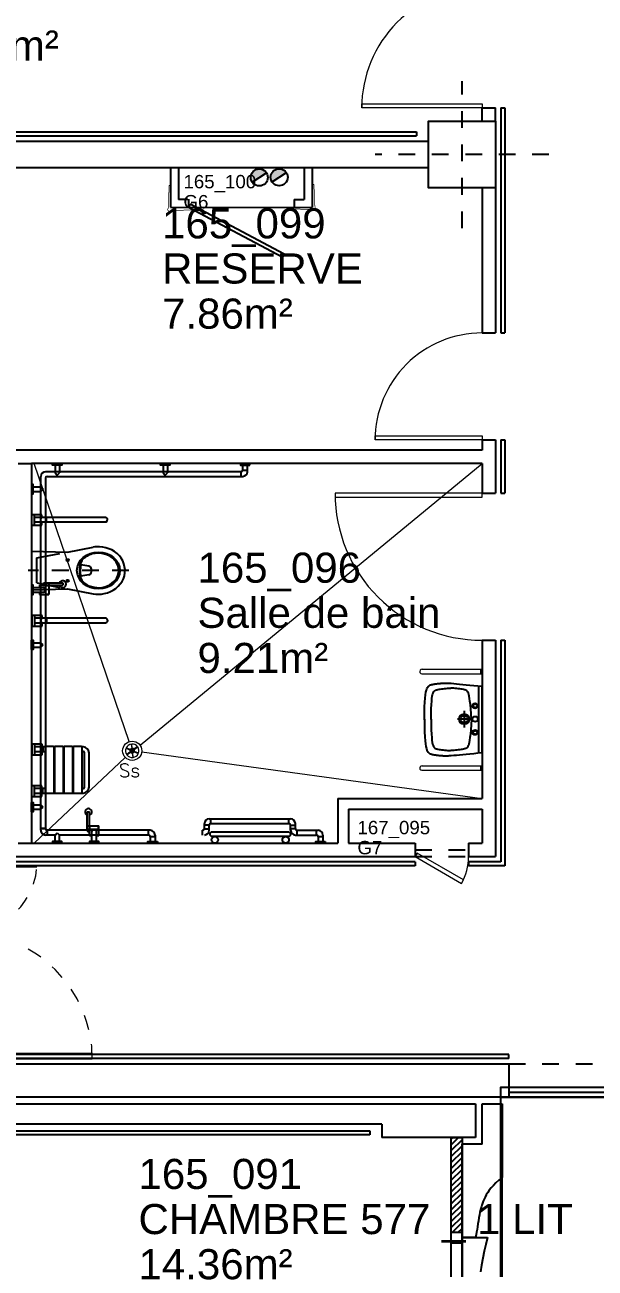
# Model space of a CAD drawing. Header units: metres. Extents: x -5 to 211, y -2 to 116.
# Drawn here: x 163.73 to 168, y 91.42 to 100.72 of the extents above; entities that cross this region are included whole.
import ezdxf
from ezdxf.enums import TextEntityAlignment as Align

# ---------------------------------------------------------------- set-up
doc = ezdxf.new("R2010")
doc.units = ezdxf.units.M
doc.header["$MEASUREMENT"] = 0
for name, pattern in [('CACHÉ', [0.25, 0.125, -0.125]), ('CONTINU', [0]), ('HIDDEN2', [0.1875, 0.125, -0.0625])]:
    doc.linetypes.add(name, pattern=pattern)
doc.layers.get('0').update_dxf_attribs({"linetype": 'CONTINUOUS'})
for name, color, linetype in [('001 axes', 1, 'CONTINUOUS'), ('004 isolation', 7, 'CONTINUOUS'), ('006 sanitaire', 5, 'CONTINUOUS'), ('009 main courante', 171, 'CONTINUOUS'), ('010 main courante', 7, 'CONTINUOUS'), ('A_CHASS', 4, 'CONTINUOUS'), ('A_Etiqu_Gaine', 8, 'CONTINUOUS'), ('A_Etiqu_Gaine_code', 8, 'CONTINUOUS'), ('A_Etiqu_Local', 8, 'CONTINUOUS'), ('A_MURS_ALÈG', 7, 'CONTINU'), ('A_MURS_CLOI', 7, 'CONTINUOUS'), ('A_MURS_STRU', 7, 'CONTINU'), ('CONTOUR', 54, 'CONTINUOUS'), ('maçonnerie', 7, 'CONTINUOUS'), ("Protection d'angle", 7, 'CONTINUOUS')]:
    doc.layers.add(name, color=color, linetype=linetype)
doc.layers.add('A_PORT', color=8, linetype='CONTINUOUS', lineweight=0)
doc.layers.add('A_SANI', color=5, linetype='CONTINU', lineweight=0)
doc.styles.add('Attribut', font='arial.ttf')
doc.styles.add('ROMANS', font='ROMANS')
doc.styles.add('ROMANS8', font='romans8.shx', dxfattribs={"height": 50})

# ---------------------------------------------------------------- blocks, each defined once
blk = doc.blocks.new("Protection d'angle")
at = {"layer": "Protection d'angle", "color": 7}
blk.add_lwpolyline([(-0.007, 0.352, 0, 0, 0), (-0.007, 0.153, 0, 0, 0), (0, 0.153, 0, 0, 0), (0, 0.142, 0, 0, 0), (-0.007, 0.142, 0, 0, 0), (-0.007, 0.037, 0, 0, 0), (0.004, 0.007, 0, 0, -0.490349), (0.006, -0.006, 0, 0, -0.490349), (-0.007, -0.004, 0, 0, 0), (-0.037, 0.007, 0, 0, 0), (-0.142, 0.007, 0, 0, 0), (-0.142, 0, 0, 0, 0), (-0.153, 0, 0, 0, 0), (-0.153, 0.007, 0, 0, 0), (-0.352, 0.007, 0.01, 0.01, 0), (-0.358, 0.007, 0.01, 0.01, 1), (-0.358, -0.002, 0.01, 0.01, 0), (-0.019, -0.016, 0.01, 0.01, 0.413602), (0.016, -0.016, 0.01, 0.01, 0.414214), (0.016, 0.019, 0.01, 0.01, 0), (0.002, 0.358, 0.01, 0.01, 1), (-0.007, 0.358, 0.01, 0.01, 0), (-0.007, 0.352, 0, 0, 0)], format="xyseb", dxfattribs=at)
blk = doc.blocks.new('A_Etiqu_Local')
at = {"style": 'Attribut', "flags": 1}
for tag, p in [('CODE_HOPITAL', (-0.4463, 1.9645)), ('CODE_SITE', (-0.4463, 1.7395)), ('CODE_BATIMENT', (-0.4463, 1.5145)), ('CODE_SECTEUR', (-0.4463, 1.2895)), ('CODE_ETAGE', (-0.4463, 1.0645)), ('NOM_NORMALISE', (-0.4463, -0.843)), ('SECTEUR_ACTIVITE', (-0.4463, -1.068)), ('SOUS_SECTEUR_ACTIVITE', (-0.4463, -1.293)), ('VOLUME', (-0.4463, -1.518)), ('SERVICE', (-0.4463, -1.743)), ('CODE_UG', (-0.4463, -1.968)), ('CODE_UA', (-0.4463, -2.193)), ('CODE_POLE', (-0.4463, -2.418)), ('OCCUPANT_EXTERNE', (-0.4463, -2.643)), ('DISPONIBILITE', (-0.4463, -2.868)), ('ACCES_HANDICAPES', (-0.4463, -3.093)), ('NATURE_SOL', (-0.4463, -3.318)), ('RISQUE_LABORATOIRE', (-0.4463, -3.543)), ('AMIANTE', (-0.4463, -3.768))]:
    blk.add_attdef(tag, p, '', height=0.15, dxfattribs=at)
at = {"layer": 'A_Etiqu_Local', "style": 'Attribut'}
for tag, p in [('CODE_PIECE', (-0.4437, 0.5281)), ('NOM_USAGE', (-0.4437, 0.1906)), ('SURFACE', (-0.4437, -0.1469))]:
    blk.add_attdef(tag, p, '', height=0.225, dxfattribs=at)
blk = doc.blocks.new('A_Etiqu_Gaine')
at = {"style": 'Attribut', "flags": 1}
for tag, p in [('CODE_HOPITAL', (-0.4323, 0.8651)), ('CODE_SITE', (-0.4323, 0.7151)), ('CODE_BATIMENT', (-0.4323, 0.5651)), ('CODE_SECTEUR', (-0.4323, 0.4151)), ('CODE_ETAGE', (-0.4323, 0.2651)), ('NOM_NORMALISE', (-0.4323, -0.3349)), ('SECTEUR_ACTIVITE', (-0.4323, -0.4849)), ('SOUS_SECTEUR_ACTIVITE', (-0.4323, -0.6349)), ('SURFACE', (-0.4323, -0.7849)), ('CODE_UG', (-0.4323, -0.9349)), ('CODE_POLE', (-0.4323, -1.0849)), ('AMIANTE', (-0.4323, -1.2349))]:
    blk.add_attdef(tag, p, '', height=0.1, dxfattribs=at)
at = {"layer": 'A_Etiqu_Gaine', "style": 'Attribut'}
blk.add_attdef('NOM_USAGE', (-0.4323, -0.1849), '', height=0.1, dxfattribs=at)
at = {"layer": 'A_Etiqu_Gaine_code', "style": 'Attribut'}
blk.add_attdef('CODE_PIECE', (-0.4323, -0.0349), '', height=0.1, dxfattribs=at)
blk = doc.blocks.new('-P175bt10')
at = {"layer": 'A_PORT', "linetype": 'Continuous'}
for p, q in [((0.041, 1.167), (0.041, 0.1)), ((0.087, 1.166), (0.087, 0.1)), ((1.662, 0.699), (1.662, 0.1)), ((1.709, 0.701), (1.709, 0.1)), ((0, 0.1), (0, 0)), ((0, 0.1), (0.041, 0.1)), ((0.041, 0.1), (0.087, 0.1)), ((0.041, 0.1), (0.041, 0.053)), ((0.041, -0.967), (0.041, 0.1)), ((0.087, -0.966), (0.087, 0.1)), ((1.662, 0.1), (1.709, 0.1)), ((1.662, -0.499), (1.662, 0.1)), ((1.709, 0.1), (1.709, 0.053)), ((1.75, 0.1), (1.709, 0.1)), ((1.709, -0.501), (1.709, 0.1)), ((1.75, 0.1), (1.75, 0))]:
    blk.add_line(p, q, dxfattribs=at)
at = {"layer": 'A_PORT'}
for p, q in [((0, 0), (0.087, 0)), ((1.75, 0), (1.662, 0))]:
    blk.add_line(p, q, dxfattribs=at)
at = {"layer": 'A_PORT', "linetype": 'Continuous'}
for centre, radius, start, end in [((0.041, 0.1), 1.067, 0, 90), ((1.709, 0.1), 0.601, 90, 180)]:
    blk.add_arc(centre, radius, start, end, dxfattribs=at)
at = {"layer": 'A_PORT', "linetype": 'CACHÉ'}
for centre, radius, start, end in [((0.041, 0.1), 1.067, 270, 0), ((1.709, 0.1), 0.601, 180, 270)]:
    blk.add_arc(centre, radius, start, end, dxfattribs=at)
at = {"layer": 'A_PORT', "linetype": 'Continuous', "style": 'ROMANS8'}
for tag, p in [('PCF', (0.537, 0.245)), ('175X204', (0.527, 0.102))]:
    blk.add_attdef(tag, text='', height=0.0933, dxfattribs=at).set_placement(p, align=Align.CENTER)

msp = doc.modelspace()

# ---------------------------------------------------------------- hatches: boundary and pattern name
at = {"layer": 'A_MURS_CLOI'}
for points in [[(165.5375, 99.6097, 0.746825), (165.42, 99.5749, 0.144935), (165.4303, 99.5401)], [(165.6863, 99.6111, 0.746825), (165.5687, 99.5763, 0.144935), (165.579, 99.5415)]]:
    msp.add_hatch(color=8, dxfattribs=at).paths.add_polyline_path(points)

# ---------------------------------------------------------------- linework, layer by layer
at = {"layer": '001 axes', "color": 8, "linetype": 'CACHÉ'}
for p, q in [((167.0002, 99.1961), (167.0002, 100.2961)), ((167.6502, 99.7461), (166.3502, 99.7461))]:
    msp.add_line(p, q, dxfattribs=at)
at = {"layer": '004 isolation', "color": 8, "linetype": 'Continuous'}
for p, q in [((166.9305, 92.3961), (166.9202, 92.3858)), ((166.9202, 92.3416), (166.9747, 92.3961)), ((166.9202, 91.6865), (166.9202, 92.3961)), ((166.9202, 91.6065), (166.9202, 92.3961)), ((166.9202, 92.3961), (167.0002, 92.3961)), ((167.0002, 92.3774), (166.9202, 92.2974)), ((166.9202, 92.2532), (167.0002, 92.3332)), ((167.0002, 92.3961), (167.0002, 91.6865)), ((167.0002, 92.3961), (167.0002, 91.6065)), ((167.0002, 92.289), (166.9202, 92.2091)), ((166.9202, 92.1648), (167.0002, 92.2448)), ((167.0002, 92.2006), (166.9202, 92.1207)), ((166.9202, 92.0765), (167.0002, 92.1565)), ((167.0002, 92.1122), (166.9202, 92.0323)), ((166.9202, 91.9881), (167.0002, 92.0681)), ((167.0002, 92.0239), (166.9202, 91.9439)), ((166.9202, 91.8997), (167.0002, 91.9797)), ((167.0002, 91.9355), (166.9202, 91.8555)), ((166.9202, 91.8113), (167.0002, 91.8913)), ((167.0002, 91.8471), (166.9202, 91.7671)), ((166.9202, 91.7229), (167.0002, 91.8029)), ((166.9202, 91.6865), (167.0002, 91.6865)), ((167.0002, 91.7587), (166.928, 91.6865)), ((166.9722, 91.6865), (167.0002, 91.7145)), ((167.0002, 91.6065), (166.9202, 91.6065))]:
    msp.add_line(p, q, dxfattribs=at)
at = {"layer": '006 sanitaire', "color": 8}
for p, q in [((165.4303, 99.5401), (165.5375, 99.6097)), ((165.579, 99.5415), (165.6863, 99.6111)), ((164.9658, 99.3746), (164.9541, 99.3523)), ((164.9541, 99.3523), (165.6594, 98.9794)), ((165.6711, 99.0017), (164.9658, 99.3746)), ((165.6594, 98.9794), (165.6711, 99.0017)), ((165.3464, 97.3746), (163.8854, 97.3746)), ((163.9557, 97.4229), (163.9557, 97.3659)), ((163.9557, 97.3659), (163.9722, 97.3494)), ((163.9722, 97.3494), (163.9887, 97.3659)), ((163.9887, 97.4229), (163.9887, 97.3659)), ((164.7637, 97.4229), (164.7637, 97.3659)), ((164.7637, 97.3659), (164.7802, 97.3494)), ((164.7802, 97.3494), (164.7967, 97.3659)), ((164.7967, 97.4229), (164.7967, 97.3659)), ((165.3468, 97.3746), (165.3468, 97.3396)), ((165.3599, 97.3881), (165.3599, 97.4229)), ((165.3599, 97.3868), (165.3949, 97.3868)), ((165.3949, 97.3746), (165.3949, 97.4229)), ((163.7934, 97.2606), (163.8504, 97.2606)), ((163.8504, 94.6926), (163.8504, 97.3396)), ((163.8504, 97.2606), (163.8669, 97.2441)), ((163.8834, 97.3261), (163.8834, 94.7058)), ((163.8969, 97.3396), (165.3599, 97.3396)), ((163.7934, 97.2276), (163.8504, 97.2276)), ((163.8669, 97.2441), (163.8504, 97.2276)), ((163.8582, 97.052), (163.7802, 97.052)), ((163.7802, 97.052), (163.7802, 96.974)), ((163.7802, 96.974), (163.8582, 96.974)), ((163.8002, 97.052), (163.8002, 96.974)), ((164.3331, 97.0321), (163.8002, 97.0321)), ((163.8002, 96.9991), (164.3331, 96.9991)), ((163.8582, 97.0321), (163.8582, 97.052)), ((163.8582, 96.974), (163.8582, 96.9991)), ((163.8933, 96.9991), (163.8933, 97.0321)), ((163.8834, 96.5425), (163.8658, 96.5375)), ((163.8658, 96.5306), (163.8658, 96.5375)), ((163.8834, 96.5256), (163.8658, 96.5306)), ((163.9108, 96.5425), (164.014, 96.5425)), ((163.9108, 96.5256), (164.014, 96.5256)), ((164.014, 96.5425), (164.014, 96.5256)), ((163.7817, 96.2982), (163.7817, 96.2202)), ((163.8597, 96.2982), (163.7817, 96.2982)), ((163.8017, 96.2982), (163.8017, 96.2202)), ((164.3345, 96.2782), (163.8017, 96.2782)), ((163.8017, 96.2452), (164.3345, 96.2452)), ((163.8597, 96.2782), (163.8597, 96.2982)), ((163.8597, 96.2202), (163.8597, 96.2452)), ((163.8948, 96.2452), (163.8948, 96.2782)), ((163.7817, 96.2202), (163.8597, 96.2202)), ((163.7934, 96.0951), (163.8504, 96.0951)), ((163.7934, 96.0621), (163.8504, 96.0621)), ((163.8669, 96.0786), (163.8504, 96.0951)), ((163.8504, 96.0621), (163.8669, 96.0786)), ((163.7934, 94.8827), (163.8504, 94.8827)), ((163.7934, 94.8497), (163.8504, 94.8497)), ((163.8669, 94.8662), (163.8504, 94.8827)), ((163.8504, 94.8497), (163.8669, 94.8662)), ((164.1973, 94.8299), (164.2142, 94.8299)), ((164.1973, 94.7267), (164.1973, 94.8299)), ((164.2142, 94.7267), (164.2142, 94.8299)), ((163.8845, 94.7048), (163.8504, 94.7048)), ((163.9557, 94.6576), (163.8854, 94.6576)), ((164.6688, 94.6926), (163.8977, 94.6926)), ((163.8977, 94.6926), (163.8977, 94.6576)), ((163.9557, 94.6576), (163.9722, 94.6741)), ((163.9557, 94.6093), (163.9557, 94.6576)), ((163.9722, 94.6741), (163.9887, 94.6576)), ((163.9887, 94.6093), (163.9887, 94.6576)), ((164.6556, 94.6576), (163.9887, 94.6576)), ((164.2802, 94.6993), (164.1973, 94.6993)), ((164.1973, 94.6993), (164.2023, 94.6816)), ((164.2092, 94.6816), (164.2023, 94.6816)), ((164.2142, 94.6993), (164.2092, 94.6816)), ((164.6556, 94.6576), (164.6556, 94.6926)), ((164.7038, 94.6576), (164.7038, 94.6093)), ((164.6688, 94.6454), (164.7038, 94.6454)), ((164.6688, 94.6441), (164.6688, 94.6093))]:
    msp.add_line(p, q, dxfattribs=at)
at = {"layer": '006 sanitaire', "color": 8, "linetype": 'Continuous'}
for p, q in [((164.0502, 96.7736), (164.2407, 96.8101)), ((163.7802, 96.7811), (164.0502, 96.7736)), ((163.821, 96.7292), (163.9909, 96.7634)), ((163.821, 96.543), (163.821, 96.7292)), ((164.0382, 96.7136), (164.0622, 96.7136)), ((164.0502, 96.7256), (164.0502, 96.7016)), ((164.2077, 96.603), (164.1494, 96.5932)), ((164.2077, 96.6692), (164.1496, 96.6789)), ((164.2286, 96.6276), (164.2286, 96.6446)), ((163.821, 96.543), (163.9909, 96.5087)), ((164.0382, 96.5586), (164.0622, 96.5586)), ((164.0502, 96.5466), (164.0502, 96.5706)), ((163.7802, 96.4911), (164.0502, 96.4986)), ((164.0502, 96.4986), (164.2407, 96.4621)), ((167.1253, 95.2744), (167.1253, 95.7697)), ((167.1502, 95.2744), (167.1502, 95.7697)), ((166.7736, 95.6588), (166.7757, 95.6795)), ((166.7757, 95.6795), (166.7781, 95.696)), ((166.7781, 95.696), (166.7807, 95.7087)), ((166.7807, 95.7087), (166.7837, 95.7184)), ((166.7837, 95.7184), (166.7868, 95.7257)), ((166.7868, 95.7257), (166.7901, 95.7311)), ((166.7901, 95.7311), (166.7918, 95.7333)), ((166.7918, 95.7333), (166.7936, 95.7352)), ((166.7936, 95.7352), (166.7954, 95.7369)), ((166.7954, 95.7369), (166.7974, 95.7384)), ((166.7974, 95.7384), (166.7995, 95.7396)), ((166.7995, 95.7396), (166.8018, 95.7408)), ((166.8018, 95.7408), (166.8043, 95.7418)), ((166.8043, 95.7418), (166.807, 95.7427)), ((166.807, 95.7427), (166.8099, 95.7435)), ((166.8099, 95.7435), (166.8131, 95.7443)), ((166.8131, 95.7443), (166.8205, 95.7459)), ((166.8205, 95.7459), (166.8288, 95.7475)), ((166.8288, 95.7475), (166.8381, 95.749)), ((166.8381, 95.749), (166.8481, 95.7504)), ((166.8481, 95.7504), (166.8588, 95.7517)), ((166.8588, 95.7517), (166.8698, 95.7528)), ((166.8698, 95.7528), (166.8812, 95.7538)), ((166.8812, 95.7538), (166.8927, 95.7547)), ((166.8927, 95.7547), (166.9043, 95.7553)), ((166.9043, 95.7553), (166.9156, 95.7557)), ((166.9269, 95.7553), (166.9156, 95.7557)), ((166.9384, 95.7547), (166.9269, 95.7553)), ((166.95, 95.7538), (166.9384, 95.7547)), ((166.9613, 95.7528), (166.95, 95.7538)), ((166.9724, 95.7517), (166.9613, 95.7528)), ((166.9831, 95.7504), (166.9724, 95.7517)), ((166.9931, 95.749), (166.9831, 95.7504)), ((167.0024, 95.7475), (166.9931, 95.749)), ((167.0107, 95.7459), (167.0024, 95.7475)), ((167.018, 95.7443), (167.0107, 95.7459)), ((167.0213, 95.7435), (167.018, 95.7443)), ((167.0242, 95.7427), (167.0213, 95.7435)), ((167.0269, 95.7418), (167.0242, 95.7427)), ((167.0294, 95.7408), (167.0269, 95.7418)), ((167.0317, 95.7396), (167.0294, 95.7408)), ((167.0338, 95.7384), (167.0317, 95.7396)), ((167.0357, 95.7369), (167.0338, 95.7384)), ((167.0376, 95.7352), (167.0357, 95.7369)), ((167.0394, 95.7333), (167.0376, 95.7352)), ((167.0411, 95.7311), (167.0394, 95.7333)), ((167.0444, 95.7257), (167.0411, 95.7311)), ((167.0476, 95.7184), (167.0444, 95.7257)), ((167.0507, 95.7087), (167.0476, 95.7184)), ((167.0537, 95.696), (167.0507, 95.7087)), ((167.0567, 95.6795), (167.0537, 95.696)), ((167.0596, 95.6588), (167.0567, 95.6795)), ((166.7697, 95.5648), (166.7706, 95.6021)), ((166.7706, 95.6021), (166.7719, 95.6332)), ((166.7719, 95.6332), (166.7736, 95.6588)), ((167.0167, 95.5872), (167.0167, 95.4608)), ((167.0626, 95.6332), (167.0596, 95.6588)), ((167.0655, 95.6021), (167.0626, 95.6332)), ((167.0684, 95.5648), (167.0655, 95.6021)), ((166.7693, 95.5209), (166.7697, 95.5648)), ((166.7693, 95.5242), (166.7697, 95.4803)), ((167.0677, 95.524), (166.9656, 95.524)), ((167.0714, 95.5209), (167.0684, 95.5648)), ((167.0714, 95.5242), (167.0684, 95.4803)), ((166.7697, 95.4803), (166.7706, 95.4431)), ((166.7706, 95.4431), (166.7719, 95.4119)), ((166.7719, 95.4119), (166.7736, 95.3863)), ((167.0626, 95.4119), (167.0596, 95.3863)), ((167.0655, 95.4431), (167.0626, 95.4119)), ((167.0684, 95.4803), (167.0655, 95.4431)), ((166.7736, 95.3863), (166.7757, 95.3656)), ((166.7757, 95.3656), (166.7781, 95.3492)), ((166.7781, 95.3492), (166.7807, 95.3364)), ((166.7807, 95.3364), (166.7837, 95.3267)), ((166.7837, 95.3267), (166.7868, 95.3194)), ((166.7868, 95.3194), (166.7901, 95.314)), ((166.7901, 95.314), (166.7918, 95.3118)), ((166.7918, 95.3118), (166.7936, 95.3099)), ((166.7936, 95.3099), (166.7954, 95.3082)), ((166.7954, 95.3082), (166.7974, 95.3068)), ((166.7974, 95.3068), (166.7995, 95.3055)), ((166.7995, 95.3055), (166.8018, 95.3044)), ((166.8018, 95.3044), (166.8043, 95.3034)), ((166.8043, 95.3034), (166.807, 95.3025)), ((166.807, 95.3025), (166.8099, 95.3016)), ((166.8099, 95.3016), (166.8131, 95.3008)), ((166.8131, 95.3008), (166.8205, 95.2992)), ((166.8205, 95.2992), (166.8288, 95.2977)), ((167.0107, 95.2992), (167.0024, 95.2977)), ((167.018, 95.3008), (167.0107, 95.2992)), ((167.0213, 95.3016), (167.018, 95.3008)), ((167.0242, 95.3025), (167.0213, 95.3016)), ((167.0269, 95.3034), (167.0242, 95.3025)), ((167.0294, 95.3044), (167.0269, 95.3034)), ((167.0317, 95.3055), (167.0294, 95.3044)), ((167.0338, 95.3068), (167.0317, 95.3055)), ((167.0357, 95.3082), (167.0338, 95.3068)), ((167.0376, 95.3099), (167.0357, 95.3082)), ((167.0394, 95.3118), (167.0376, 95.3099)), ((167.0411, 95.314), (167.0394, 95.3118)), ((167.0444, 95.3194), (167.0411, 95.314)), ((167.0476, 95.3267), (167.0444, 95.3194)), ((167.0507, 95.3364), (167.0476, 95.3267)), ((167.0537, 95.3492), (167.0507, 95.3364)), ((167.0567, 95.3656), (167.0537, 95.3492)), ((167.0596, 95.3863), (167.0567, 95.3656)), ((166.8288, 95.2977), (166.838, 95.2962)), ((166.838, 95.2962), (166.848, 95.2948)), ((166.848, 95.2948), (166.8585, 95.2935)), ((166.8585, 95.2935), (166.8694, 95.2923)), ((166.8694, 95.2923), (166.8805, 95.2913)), ((166.8805, 95.2913), (166.8916, 95.2905)), ((166.8916, 95.2905), (166.9027, 95.2899)), ((166.9027, 95.2899), (166.9134, 95.2895)), ((166.9285, 95.2899), (166.9178, 95.2895)), ((166.9396, 95.2905), (166.9285, 95.2899)), ((166.9507, 95.2913), (166.9396, 95.2905)), ((166.9618, 95.2923), (166.9507, 95.2913)), ((166.9727, 95.2935), (166.9618, 95.2923)), ((166.9832, 95.2948), (166.9727, 95.2935)), ((166.9931, 95.2962), (166.9832, 95.2948)), ((167.0024, 95.2977), (166.9931, 95.2962))]:
    msp.add_line(p, q, dxfattribs=at)
at = {"layer": '006 sanitaire', "color": 8, "linetype": 'HIDDEN2'}
msp.add_line((164.5081, 96.6361), (163.7559, 96.6361), dxfattribs=at)
at = {"layer": '006 sanitaire', "color": 8}
for points in [[(164.0072, 97.4361), (164.0072, 97.4229), (163.9372, 97.4229), (163.9372, 97.4361)], [(164.8152, 97.4361), (164.8152, 97.4229), (164.7452, 97.4229), (164.7452, 97.4361)], [(165.4124, 97.4229), (165.4124, 97.4361), (165.3424, 97.4361), (165.3424, 97.4229)], [(163.7802, 97.2091), (163.7934, 97.2091), (163.7934, 97.2791), (163.7802, 97.2791)], [(163.7802, 96.1136), (163.7934, 96.1136), (163.7934, 96.0436), (163.7802, 96.0436)], [(163.7802, 94.9012), (163.7934, 94.9012), (163.7934, 94.8312), (163.7802, 94.8312)], [(164.0072, 94.5961), (164.0072, 94.6093), (163.9372, 94.6093), (163.9372, 94.5961)], [(164.7213, 94.6093), (164.7213, 94.5961), (164.6513, 94.5961), (164.6513, 94.6093)]]:
    msp.add_lwpolyline(points, close=True, dxfattribs=at)
at = {"layer": '006 sanitaire', "color": 8, "linetype": 'Continuous'}
for points in [[(166.7185, 95.5201), (166.7192, 95.5715), (166.7205, 95.6151), (166.7223, 95.6515), (166.7245, 95.6815), (166.7272, 95.7058), (166.7303, 95.7251), (166.7337, 95.7401), (166.7376, 95.7517), (166.7418, 95.7604), (166.7463, 95.767), (166.7463, 95.767), (166.7487, 95.7697), (166.7512, 95.7722), (166.7538, 95.7743), (166.7567, 95.7762), (166.7598, 95.7779), (166.7631, 95.7794), (166.7668, 95.7807), (166.7708, 95.7819), (166.7753, 95.7831), (166.7801, 95.7841), (166.7801, 95.7841), (166.7854, 95.7852), (166.7912, 95.7862), (166.7972, 95.7871), (166.8035, 95.788), (166.81, 95.7889), (166.8165, 95.7897), (166.8231, 95.7905), (166.8296, 95.7912), (166.836, 95.7918), (166.8421, 95.7923), (166.8421, 95.7923), (166.8481, 95.7928), (166.8538, 95.7932), (166.8594, 95.7935), (166.865, 95.7937), (166.8706, 95.7938), (166.8764, 95.7938), (166.8825, 95.7937), (166.8889, 95.7936), (166.8957, 95.7933), (166.903, 95.7929), (166.903, 95.7929), (166.9193, 95.7919), (166.9379, 95.7904), (166.9586, 95.7886), (166.9812, 95.7865), (167.0057, 95.7841), (167.0318, 95.7815), (167.0594, 95.7787), (167.0885, 95.7758), (167.1188, 95.7728), (167.1502, 95.7697)], [(166.7185, 95.524), (166.7192, 95.4726), (166.7205, 95.429), (166.7223, 95.3926), (166.7245, 95.3626), (166.7272, 95.3383), (166.7303, 95.319), (166.7337, 95.3039), (166.7376, 95.2924), (166.7418, 95.2837), (166.7463, 95.2771), (166.7463, 95.2771), (166.7487, 95.2743), (166.7512, 95.2719), (166.7538, 95.2698), (166.7567, 95.2679), (166.7598, 95.2662), (166.7631, 95.2647), (166.7668, 95.2634), (166.7708, 95.2621), (166.7753, 95.261), (166.7801, 95.26), (166.7801, 95.26), (166.7854, 95.2589), (166.7912, 95.2579), (166.7972, 95.257), (166.8035, 95.256), (166.81, 95.2552), (166.8165, 95.2544), (166.8231, 95.2536), (166.8296, 95.2529), (166.836, 95.2523), (166.8421, 95.2518), (166.8421, 95.2518), (166.8481, 95.2513), (166.8538, 95.2509), (166.8594, 95.2506), (166.865, 95.2504), (166.8706, 95.2503), (166.8764, 95.2503), (166.8825, 95.2503), (166.8889, 95.2505), (166.8957, 95.2508), (166.903, 95.2511), (166.903, 95.2511), (166.9193, 95.2522), (166.9379, 95.2537), (166.9586, 95.2555), (166.9812, 95.2576), (167.0057, 95.2599), (167.0318, 95.2625), (167.0594, 95.2653), (167.0885, 95.2683), (167.1188, 95.2713), (167.1502, 95.2744)]]:
    msp.add_lwpolyline(points, dxfattribs=at)
at = {"layer": '006 sanitaire', "color": 8}
msp.add_lwpolyline([(165.7161, 94.6653), (165.7161, 94.6632, -0.414214), (165.699, 94.6461), (165.1327, 94.6461, -0.414214), (165.1156, 94.6632), (165.1156, 94.6653, -0.414214), (165.1327, 94.6823), (165.699, 94.6823, -0.414214)], format="xyb", close=True, dxfattribs=at)
for centre, radius in [((165.4839, 99.5749), 0.0639), ((165.6327, 99.5763), 0.0639), ((165.1506, 94.6211), 0.0248), ((165.6811, 94.6211), 0.0248)]:
    msp.add_circle(centre, radius, dxfattribs=at)
at = {"layer": '006 sanitaire', "color": 8, "linetype": 'Continuous'}
for centre, radius in [((164.0502, 96.7136), 0.008), ((164.0502, 96.5586), 0.008), ((167.0981, 95.6235), 0.0189), ((167.0981, 95.6235), 0.0144), ((167.0167, 95.524), 0.0387), ((167.0167, 95.524), 0.0274), ((167.0981, 95.524), 0.0204), ((167.0981, 95.4245), 0.0189), ((167.0981, 95.4245), 0.0144)]:
    msp.add_circle(centre, radius, dxfattribs=at)
at = {"layer": '006 sanitaire', "color": 8}
for centre, radius, start, end in [((163.8854, 97.3396), 0.035, 90, 180), ((165.3464, 97.3881), 0.0135, 270, 0), ((165.3599, 97.3746), 0.035, 270, 0), ((163.8969, 97.3261), 0.0135, 90, 180), ((163.8653, 97.0156), 0.018, 113.27806, 246.72194), ((164.3321, 97.0156), 0.0165, 266.69429, 86.69429), ((164.014, 96.5341), 0.0255, 199.27696, 160.72304), ((163.8668, 96.2617), 0.018, 113.27806, 246.72194), ((164.3336, 96.2617), 0.0165, 266.69429, 86.69429), ((164.2058, 94.8299), 0.0255, 289.27696, 250.72304), ((163.8839, 94.6911), 0.0335, 177.3761, 271.08654), ((163.8989, 94.7082), 0.0156, 189.02314, 266.78158), ((164.6553, 94.6441), 0.0135, 360, 90), ((164.6688, 94.6576), 0.035, 0, 90)]:
    msp.add_arc(centre, radius, start, end, dxfattribs=at)
at = {"layer": '006 sanitaire', "color": 8, "linetype": 'Continuous'}
for centre, radius, start, end in [((164.2984, 96.6357), 0.1602, 154.72327, 205.2614), ((164.1987, 96.6828), 0.05, 136.30834, 154.72327), ((164.3039, 96.6357), 0.1602, 164.35123, 195.38551), ((164.2036, 96.6446), 0.025, 360, 80.48257), ((164.2036, 96.6276), 0.025, 279.51743, 360), ((164.1987, 96.5887), 0.05, 205.2614, 224.08403)]:
    msp.add_arc(centre, radius, start, end, dxfattribs=at)
msp.add_ellipse((164.2802, 96.6361), major_axis=(-0.16, 0), ratio=0.859387, dxfattribs=at)
for points, knots in [([(164.2407, 96.4621), (164.2672, 96.4575), (164.2966, 96.4574), (164.3878, 96.4757), (164.4442, 96.5177), (164.4914, 96.6312), (164.4785, 96.6999), (164.3956, 96.7929), (164.329, 96.8175), (164.2566, 96.8125), (164.2486, 96.8115), (164.2407, 96.8101)], [1.357319, 1.357319, 1.357319, 1.357319, 1.801245, 1.801245, 2.798426, 2.798426, 3.795608, 3.795608, 4.792789, 4.792789, 4.916836, 4.916836, 4.916836, 4.916836]), ([(164.1628, 96.5539), (164.1971, 96.5185), (164.2551, 96.5002), (164.3629, 96.5176), (164.4096, 96.5538), (164.4416, 96.6427), (164.4269, 96.694), (164.3493, 96.7606), (164.2877, 96.7738), (164.2064, 96.7521), (164.1813, 96.7369), (164.1626, 96.7173)], [0.692162, 0.692162, 0.692162, 0.692162, 1.75636, 1.75636, 2.841981, 2.841981, 3.927602, 3.927602, 5.013223, 5.013223, 5.598138, 5.598138, 5.598138, 5.598138])]:
    msp.add_open_spline(points, degree=3, knots=knots, dxfattribs=at)
at = {"layer": '009 main courante', "color": 8, "linetype": 'Continuous'}
for p, q in [((167.2902, 100.0961), (167.3202, 100.0961)), ((167.2902, 100.0961), (167.2902, 98.412)), ((167.3202, 100.0961), (167.3202, 98.412)), ((160.1402, 99.9161), (166.6602, 99.9161)), ((160.1402, 99.8861), (166.6602, 99.8861)), ((166.6602, 99.9161), (166.6602, 99.8861)), ((167.2902, 98.412), (167.3202, 98.412)), ((167.2902, 97.612), (167.3202, 97.612)), ((167.2902, 97.612), (167.2902, 97.2141)), ((167.3202, 97.612), (167.3202, 97.2141)), ((167.2902, 97.2141), (167.3202, 97.2141)), ((167.2902, 96.1141), (167.2902, 94.4561)), ((167.2902, 96.1141), (167.3202, 96.1141)), ((167.3202, 96.1141), (167.3202, 94.4261)), ((166.65, 94.4261), (159.2302, 94.4261)), ((166.65, 94.4561), (159.2602, 94.4561)), ((166.65, 94.4561), (166.65, 94.4261)), ((167.2902, 94.4561), (167.05, 94.4561)), ((167.05, 94.4561), (167.05, 94.4261)), ((167.3202, 94.4261), (167.05, 94.4261)), ((167.3505, 93.0161), (161.9802, 93.0161)), ((167.3505, 92.9861), (162.0102, 92.9861)), ((167.3505, 92.9861), (167.3505, 93.0161)), ((166.3108, 92.4458), (166.3108, 92.4158))]:
    msp.add_line(p, q, dxfattribs=at)
msp.add_lwpolyline([(166.3108, 92.4158), (163.3496, 92.4158), (163.3496, 92.4458), (166.3108, 92.4458)], dxfattribs=at)
at = {"layer": '010 main courante', "color": 8}
for p, q in [((163.7934, 96.5076), (163.8699, 96.5076)), ((163.8389, 96.5256), (163.9108, 96.5256)), ((163.8389, 96.5256), (163.8389, 96.5076)), ((163.8834, 96.5425), (163.9108, 96.5425)), ((163.8834, 96.5224), (163.9108, 96.5224)), ((163.9108, 96.5425), (163.9108, 96.4564)), ((163.7934, 96.4746), (163.8699, 96.4746)), ((163.8389, 96.4746), (163.8389, 96.4564)), ((163.8389, 96.4564), (163.9108, 96.4564)), ((163.8834, 96.4941), (163.8834, 96.4881)), ((163.8834, 96.4596), (163.9108, 96.4596)), ((163.7817, 95.3361), (163.7817, 95.2581)), ((163.8597, 95.3361), (163.7817, 95.3361)), ((163.8017, 95.3361), (163.8017, 95.2581)), ((163.8835, 95.3162), (163.8017, 95.3162)), ((163.8597, 95.3162), (163.8597, 95.3361)), ((163.8672, 95.2832), (163.8672, 95.3162)), ((163.8829, 95.3162), (163.8829, 94.972)), ((163.9448, 95.3182), (163.885, 95.3182)), ((163.9526, 95.3166), (163.9468, 95.3166)), ((163.9468, 95.3162), (163.9468, 94.972)), ((163.9526, 95.3162), (163.9526, 94.972)), ((164.0144, 95.3182), (163.9546, 95.3182)), ((164.0222, 95.3166), (164.0164, 95.3166)), ((164.0164, 95.3162), (164.0164, 94.972)), ((164.0222, 95.3162), (164.0222, 94.972)), ((164.084, 95.3182), (164.0242, 95.3182)), ((164.0918, 95.3166), (164.086, 95.3166)), ((164.086, 95.3162), (164.086, 94.972)), ((164.0918, 95.3162), (164.0918, 94.972)), ((164.1536, 95.3182), (164.0938, 95.3182)), ((164.1652, 95.3162), (164.1556, 95.3162)), ((164.1556, 95.3162), (164.1556, 94.972)), ((163.7817, 95.2581), (163.8597, 95.2581)), ((163.8017, 95.2832), (163.8835, 95.2832)), ((163.8597, 95.2581), (163.8597, 95.2832)), ((163.9526, 95.2832), (163.9468, 95.2832)), ((164.0222, 95.2832), (164.0164, 95.2832)), ((164.0918, 95.2832), (164.086, 95.2832)), ((164.1652, 95.2832), (164.1556, 95.2832)), ((164.1772, 95.0162), (164.1772, 95.2712)), ((164.2102, 95.0162), (164.2102, 95.2712)), ((163.7802, 95.0241), (163.7802, 94.9461)), ((163.8582, 95.0241), (163.7802, 95.0241)), ((163.8002, 95.0241), (163.8002, 94.9461)), ((163.8582, 95.0042), (163.8582, 95.0241)), ((163.7802, 94.9461), (163.8582, 94.9461)), ((163.8835, 95.0042), (163.8002, 95.0042)), ((163.8002, 94.9712), (163.8835, 94.9712)), ((163.8582, 94.9461), (163.8582, 94.9712)), ((163.8657, 94.9712), (163.8657, 95.0042)), ((163.885, 94.97), (163.9448, 94.97)), ((163.9468, 95.0169), (163.9526, 95.0169)), ((163.9468, 94.9716), (163.9526, 94.9716)), ((163.9546, 94.97), (164.0144, 94.97)), ((164.0164, 95.0169), (164.0222, 95.0169)), ((164.0164, 94.9716), (164.0222, 94.9716)), ((164.0242, 94.97), (164.084, 94.97)), ((164.086, 95.0169), (164.0918, 95.0169)), ((164.086, 94.9716), (164.0918, 94.9716)), ((164.0938, 94.97), (164.1536, 94.97)), ((164.1555, 94.9712), (164.1652, 94.9712)), ((164.1556, 95.0042), (164.1652, 95.0042)), ((165.0732, 94.7061), (165.0732, 94.7431)), ((165.1082, 94.7781), (165.7185, 94.7781)), ((165.1214, 94.7431), (165.1214, 94.7781)), ((165.1214, 94.7431), (165.7053, 94.7431)), ((165.7053, 94.7431), (165.7053, 94.7781)), ((165.7535, 94.7061), (165.7535, 94.7431)), ((163.8834, 94.7058), (163.8504, 94.7058)), ((163.8977, 94.6927), (163.8977, 94.6576)), ((164.1973, 94.7267), (164.2835, 94.7267)), ((164.1973, 94.6993), (164.1973, 94.7267)), ((164.2142, 94.6548), (164.2142, 94.7267)), ((164.2142, 94.6548), (164.2322, 94.6548)), ((164.2174, 94.6993), (164.2174, 94.7267)), ((164.2322, 94.6093), (164.2322, 94.6858)), ((164.2457, 94.6993), (164.2517, 94.6993)), ((164.2652, 94.6093), (164.2652, 94.6858)), ((164.2652, 94.6548), (164.2835, 94.6548)), ((164.2802, 94.6993), (164.2802, 94.7267)), ((164.2835, 94.6548), (164.2835, 94.7267)), ((165.0601, 94.6576), (165.0601, 94.6926)), ((165.1082, 94.7309), (165.0732, 94.7309)), ((165.0732, 94.7048), (165.1082, 94.7048)), ((165.1082, 94.6926), (165.1082, 94.7296)), ((165.7185, 94.7309), (165.7535, 94.7309)), ((165.7185, 94.6926), (165.7185, 94.7296)), ((165.7535, 94.7048), (165.7185, 94.7048)), ((165.7535, 94.6576), (165.9113, 94.6576)), ((165.7667, 94.6926), (165.9248, 94.6926)), ((165.7667, 94.6576), (165.7667, 94.6926)), ((165.9116, 94.6576), (165.9116, 94.6926)), ((165.9598, 94.6576), (165.9598, 94.6093)), ((165.9248, 94.6454), (165.9598, 94.6454)), ((165.9248, 94.6441), (165.9248, 94.6093))]:
    msp.add_line(p, q, dxfattribs=at)
for points in [[(163.7802, 96.4561), (163.7934, 96.4561), (163.7934, 96.5261), (163.7802, 96.5261)], [(164.2837, 94.5961), (164.2837, 94.6093), (164.2137, 94.6093), (164.2137, 94.5961)], [(165.9773, 94.6093), (165.9773, 94.5961), (165.9073, 94.5961), (165.9073, 94.6093)]]:
    msp.add_lwpolyline(points, close=True, dxfattribs=at)
for centre, radius, start, end in [((163.8679, 96.4922), 0.0156, 355.65617, 82.58695), ((163.8682, 96.4898), 0.0153, 276.43773, 4.64534), ((163.8668, 95.2997), 0.018, 113.27806, 246.72194), ((163.885, 95.3162), 0.00204, 90, 180), ((163.9448, 95.3162), 0.00204, 0, 90), ((163.9546, 95.3162), 0.00204, 90, 180), ((164.0144, 95.3162), 0.00204, 0, 90), ((164.0242, 95.3162), 0.00204, 90, 180), ((164.084, 95.3162), 0.00204, 0, 90), ((164.0938, 95.3162), 0.00204, 90, 180), ((164.1536, 95.3162), 0.00204, 0, 90), ((164.1652, 95.2712), 0.045, 0, 90), ((164.1652, 95.2712), 0.012, 360, 90), ((163.8653, 94.9877), 0.018, 113.27806, 246.72194), ((163.885, 94.972), 0.00204, 180, 270), ((163.9448, 94.972), 0.00204, 270, 360), ((163.9546, 94.972), 0.00204, 180, 270), ((164.0144, 94.972), 0.00204, 270, 360), ((164.0242, 94.972), 0.00204, 180, 270), ((164.084, 94.972), 0.00204, 270, 360), ((164.0938, 94.972), 0.00204, 180, 270), ((164.1536, 94.972), 0.00204, 270, 360), ((164.1652, 95.0162), 0.045, 270, 0), ((164.1652, 95.0162), 0.012, 270, 0), ((165.1082, 94.7431), 0.035, 90, 180), ((165.1217, 94.7296), 0.0135, 90, 180), ((165.705, 94.7296), 0.0135, 360, 90), ((165.7185, 94.7431), 0.035, 0, 90), ((163.8854, 94.6926), 0.035, 180, 270), ((163.8987, 94.7081), 0.0154, 188.57856, 266.16269), ((164.2477, 94.6838), 0.0156, 85.65617, 172.58695), ((164.2501, 94.6841), 0.0153, 6.43773, 94.64534), ((165.0597, 94.7061), 0.0135, 270, 0), ((165.0732, 94.6926), 0.035, 270, 0), ((165.7535, 94.6926), 0.035, 180, 270), ((165.767, 94.7061), 0.0135, 180, 270), ((165.9113, 94.6441), 0.0135, 360, 90), ((165.9248, 94.6576), 0.035, 0, 90)]:
    msp.add_arc(centre, radius, start, end, dxfattribs=at)
at = {"layer": 'A_CHASS', "color": 8, "linetype": 'Continuous'}
for p, q in [((167.3505, 92.7336), (169.1305, 92.7336)), ((166.9202, 89.8865), (166.9202, 91.6065)), ((167.0002, 91.6065), (167.0002, 89.8865))]:
    msp.add_line(p, q, dxfattribs=at)
for points in [[(169.1905, 92.6961), (167.2905, 92.6961), (167.2905, 92.7711), (169.1905, 92.7711)], [(167.3505, 92.7711), (167.3505, 92.6961)]]:
    msp.add_lwpolyline(points, dxfattribs=at)
at = {"layer": 'A_MURS_ALÈG', "color": 8, "ltscale": 200}
for p, q in [((167.3002, 89.3965), (167.3002, 92.0965)), ((167.0002, 89.8465), (167.0002, 91.6465)), ((167.0002, 91.6465), (167.1902, 91.6465)), ((167.1777, 91.5954), (167.1664, 91.5443)), ((167.1902, 91.6465), (167.1777, 91.5954)), ((167.156, 91.4932), (167.1467, 91.4419)), ((167.1664, 91.5443), (167.156, 91.4932)), ((167.1467, 91.4419), (167.1382, 91.39))]:
    msp.add_line(p, q, dxfattribs=at)
at = {"layer": 'A_MURS_CLOI', "color": 8, "linetype": 'Continuous'}
for p, q in [((167.1502, 99.9961), (167.1502, 100.0961)), ((167.1502, 100.0961), (167.2502, 100.0961)), ((167.2502, 99.9961), (167.2502, 100.0961)), ((167.2902, 100.0961), (167.3202, 100.0961)), ((165.8191, 99.6461), (165.8191, 99.4107)), ((165.8791, 99.6461), (165.8791, 99.3507)), ((167.1502, 99.4961), (167.1502, 98.412)), ((167.2502, 99.4961), (167.2502, 98.412)), ((167.1502, 98.412), (167.2502, 98.412)), ((167.1502, 97.5361), (163.2502, 97.5361)), ((167.1502, 97.612), (167.1502, 97.5361)), ((167.1502, 97.612), (167.2502, 97.612)), ((167.2502, 97.612), (167.2502, 97.2141)), ((163.7802, 97.4361), (163.7802, 94.5961)), ((167.1502, 97.4361), (163.7802, 97.4361)), ((167.1502, 97.4361), (167.1502, 97.2141)), ((167.1502, 97.2141), (167.2502, 97.2141)), ((167.1502, 96.1141), (167.1502, 94.9299)), ((167.1502, 96.1141), (167.2502, 96.1141)), ((167.2502, 96.1141), (167.2502, 94.4961)), ((166.0707, 94.9299), (166.0707, 94.5961)), ((166.1507, 94.8499), (167.1502, 94.8499)), ((166.1507, 94.8499), (166.1507, 94.5961)), ((167.1502, 94.8499), (167.1502, 94.5961)), ((163.7802, 94.5961), (166.0707, 94.5961)), ((166.1507, 94.5961), (166.65, 94.5961)), ((166.65, 94.5961), (166.65, 94.4961)), ((167.05, 94.5961), (167.1502, 94.5961)), ((167.05, 94.5961), (167.05, 94.4961)), ((159.3002, 94.4961), (166.65, 94.4961)), ((167.05, 94.4961), (167.2502, 94.4961))]:
    msp.add_line(p, q, dxfattribs=at)
at = {"layer": 'A_MURS_CLOI', "color": 8}
for p, q in [((164.8191, 99.6415), (164.8191, 99.3525)), ((164.8791, 99.6415), (164.8791, 99.4107)), ((164.9482, 99.4107), (164.8791, 99.4107)), ((164.9541, 99.4123), (164.9541, 99.3523)), ((165.7445, 99.4107), (165.7445, 99.3507)), ((165.7445, 99.4107), (165.8191, 99.4107)), ((164.8191, 99.3525), (165.8791, 99.3507)), ((163.6802, 97.4361), (163.7802, 97.4361)), ((166.0707, 94.9299), (167.1502, 94.9299)), ((163.6802, 94.5961), (163.7802, 94.5961))]:
    msp.add_line(p, q, dxfattribs=at)
at = {"layer": 'A_MURS_CLOI', "color": 8, "linetype": 'CACHÉ'}
for p, q in [((166.65, 94.5461), (167.05, 94.5461)), ((166.65, 94.4961), (167.05, 94.4961))]:
    msp.add_line(p, q, dxfattribs=at)
at = {"layer": 'A_MURS_STRU', "color": 8, "linetype": 'Continuous'}
for p, q in [((166.7502, 99.6461), (163.2502, 99.6461)), ((167.3505, 92.9461), (167.3505, 92.6961)), ((167.1005, 92.6461), (167.1005, 92.3961)), ((167.1502, 92.3461), (167.1502, 92.6461)), ((167.1502, 92.6461), (167.3002, 92.6461)), ((167.3002, 92.6461), (167.3002, 92.0965)), ((166.4008, 92.4961), (166.4008, 92.3961)), ((167.1502, 92.3461), (167.0002, 92.3461)), ((167.0002, 91.6465), (167.0002, 92.3461)), ((167.2536, 92.0564), (167.2347, 92.0372)), ((167.2753, 92.0762), (167.2536, 92.0564)), ((167.3002, 92.0965), (167.2753, 92.0762)), ((167.182, 91.966), (167.1733, 91.9495)), ((167.1923, 91.983), (167.182, 91.966)), ((167.2043, 92.0005), (167.1923, 91.983)), ((167.2183, 92.0186), (167.2043, 92.0005)), ((167.2347, 92.0372), (167.2183, 92.0186)), ((167.1409, 91.8646), (167.1387, 91.8561)), ((167.1432, 91.8727), (167.1409, 91.8646)), ((167.1456, 91.8806), (167.1432, 91.8727)), ((167.148, 91.8883), (167.1456, 91.8806)), ((167.1506, 91.8958), (167.148, 91.8883)), ((167.1533, 91.9032), (167.1506, 91.8958)), ((167.1562, 91.9107), (167.1533, 91.9032)), ((167.1592, 91.9182), (167.1562, 91.9107)), ((167.1658, 91.9336), (167.1592, 91.9182)), ((167.1733, 91.9495), (167.1658, 91.9336)), ((167.1226, 91.7731), (167.119, 91.7503)), ((167.1264, 91.7958), (167.1226, 91.7731)), ((167.1303, 91.8176), (167.1264, 91.7958)), ((167.1344, 91.8378), (167.1303, 91.8176)), ((167.1365, 91.8472), (167.1344, 91.8378)), ((167.1387, 91.8561), (167.1365, 91.8472)), ((167.1097, 91.6873), (167.1071, 91.6703)), ((167.1125, 91.7067), (167.1097, 91.6873)), ((167.1156, 91.7279), (167.1125, 91.7067)), ((167.119, 91.7503), (167.1156, 91.7279)), ((167.1002, 91.6465), (167.0002, 91.6465)), ((167.1049, 91.6565), (167.103, 91.6465)), ((167.1071, 91.6703), (167.1049, 91.6565))]:
    msp.add_line(p, q, dxfattribs=at)
msp.add_lwpolyline([(167.2502, 99.4961), (166.7502, 99.4961), (166.7502, 99.9961), (167.2502, 99.9961)], close=True, dxfattribs=at)
for points in [[(160.0502, 99.8461), (166.7502, 99.8461)], [(167.3505, 92.6961), (162.0502, 92.6961), (162.0502, 92.9461), (167.3505, 92.9461)], [(166.4008, 92.4961), (162.0502, 92.4961), (162.0502, 92.6461), (167.1005, 92.6461)], [(167.1005, 92.3961), (166.4008, 92.3961)]]:
    msp.add_lwpolyline(points, dxfattribs=at)
at = {"layer": 'A_MURS_STRU', "color": 8, "linetype": 'CACHÉ'}
msp.add_lwpolyline([(167.3505, 92.9461), (169.1305, 92.9461)], dxfattribs=at)
at = {"layer": 'A_PORT', "color": 8, "linetype": 'Continuous'}
for p, q in [((166.2502, 100.0961), (166.2502, 100.1261)), ((166.2502, 100.1261), (167.1502, 100.1261)), ((167.1502, 100.0961), (166.2502, 100.0961)), ((167.1502, 100.1261), (167.1502, 100.0961)), ((166.3502, 97.612), (166.3502, 97.642)), ((166.3502, 97.642), (167.1502, 97.642)), ((167.1502, 97.642), (167.1502, 97.612)), ((167.1502, 97.612), (166.3502, 97.612)), ((167.1502, 97.2141), (166.0502, 97.2141)), ((166.0502, 97.2141), (166.0502, 97.1841)), ((166.0502, 97.1841), (167.1502, 97.1841)), ((167.1502, 97.1841), (167.1502, 97.2141)), ((166.665, 94.5221), (166.65, 94.4961)), ((166.65, 94.4961), (166.9964, 94.2961)), ((167.0114, 94.3221), (166.665, 94.5221)), ((166.9964, 94.2961), (167.0114, 94.3221))]:
    msp.add_line(p, q, dxfattribs=at)
for centre, radius, start, end in [((167.1502, 100.0961), 0.9, 90, 180.00001), ((167.1502, 97.612), 0.8, 90, 180.00001), ((167.1502, 97.2141), 1.1, 179.99998, 270), ((166.65, 94.4961), 0.4, 329.99999, 0)]:
    msp.add_arc(centre, radius, start, end, dxfattribs=at)
at = {"layer": 'A_SANI', "color": 8, "linetype": 'Continuous'}
for p, q in [((164.5104, 95.3556), (163.7996, 97.4361)), ((164.5925, 95.3286), (167.1502, 97.4361)), ((164.4872, 95.3064), (164.5171, 95.2932)), ((164.5183, 95.296), (164.4885, 95.3092)), ((164.5266, 95.3372), (164.5302, 95.3047)), ((164.5332, 95.305), (164.5297, 95.3375)), ((164.5305, 95.3016), (164.5317, 95.2901)), ((164.5348, 95.2905), (164.5336, 95.3019)), ((164.573, 95.3184), (164.5466, 95.2991)), ((164.5484, 95.2966), (164.5748, 95.3159)), ((164.4813, 95.2384), (163.7996, 94.5961)), ((164.5187, 95.2787), (164.4923, 95.2594)), ((164.4942, 95.2569), (164.5205, 95.2762)), ((164.5199, 95.292), (164.5305, 95.2873)), ((164.5317, 95.2901), (164.5212, 95.2948)), ((164.5305, 95.2873), (164.5212, 95.2805)), ((164.523, 95.278), (164.5323, 95.2848)), ((164.5323, 95.2848), (164.5336, 95.2734)), ((164.5339, 95.2703), (164.5374, 95.2378)), ((164.5441, 95.2973), (164.5348, 95.2905)), ((164.5354, 95.2852), (164.5459, 95.2805)), ((164.5366, 95.2737), (164.5354, 95.2852)), ((164.5366, 95.288), (164.5459, 95.2948)), ((164.5472, 95.2833), (164.5366, 95.288)), ((164.5405, 95.2381), (164.537, 95.2706)), ((164.5488, 95.2792), (164.5787, 95.2661)), ((164.5799, 95.2689), (164.55, 95.2821)), ((164.6049, 95.2794), (167.1502, 94.9299))]:
    msp.add_line(p, q, dxfattribs=at)
at = {"layer": 'A_SANI', "color": 8}
for p, q in [((166.6992, 95.8966), (167.1503, 95.8966)), ((166.6992, 95.8636), (167.1502, 95.8636)), ((167.1389, 95.8966), (167.1389, 95.8636)), ((166.6992, 95.1743), (167.1503, 95.1743)), ((166.6992, 95.1413), (167.1502, 95.1413)), ((167.1389, 95.1743), (167.1389, 95.1413))]:
    msp.add_line(p, q, dxfattribs=at)
at = {"layer": 'A_SANI', "color": 8, "linetype": 'Continuous'}
msp.add_circle((164.5336, 95.2876), 0.0718, dxfattribs=at)
at = {"layer": 'A_SANI', "color": 8}
for centre in [(166.7001, 95.8801), (166.7001, 95.1578)]:
    msp.add_arc(centre, 0.0165, 86.69429, 266.69429, dxfattribs=at)
at = {"layer": 'A_SANI', "color": 8, "linetype": 'Continuous'}
for radius, start, end in [(0.05, 157.96797, 214.43801), (0.05, 97.96797, 154.43801), (0.0174, 101.28405, 151.12193), (0.0143, 102.39063, 150.01535), (0.05, 37.96797, 94.43801), (0.0174, 41.28405, 91.12193), (0.0143, 42.39063, 90.01535), (0.05, 337.96797, 34.43801), (0.05, 217.96797, 274.43801), (0.0174, 161.28405, 211.12193), (0.0143, 162.39063, 210.01535), (0.0174, 221.28405, 271.12193), (0.0143, 222.39063, 270.01535), (0.0143, 282.39063, 330.01535), (0.0174, 281.28405, 331.12193), (0.05, 277.96797, 334.43801), (0.0143, 342.39063, 30.01535), (0.0174, 341.28405, 31.12193)]:
    msp.add_arc((164.5336, 95.2876), radius, start, end, dxfattribs=at)
at = {"layer": 'CONTOUR', "color": 8}
msp.add_lwpolyline([(167.2905, 74.5461), (167.2905, 92.6961), (175.9799, 92.6961), (175.9799, 114.2961), (168.8499, 114.2961), (168.8499, 113.5461), (167.0999, 113.5461), (167.0999, 115.9463), (152.4999, 115.9461), (152.4999, 108.7461), (153.2002, 108.7461), (153.2002, 106.9961), (152.1802, 106.9961), (152.1802, 92.6461), (143.8002, 92.6462), (143.8002, 78.0461)], dxfattribs=at)

# ---------------------------------------------------------------- block references
at = {"layer": 'A_Etiqu_Gaine', "color": 8}
ref = msp.add_blockref('A_Etiqu_Gaine', (165.3491, 99.5284), dxfattribs=at)
ref.add_attrib('CODE_PIECE', '165_100', (164.9167, 99.4936), dxfattribs={"layer": 'A_Etiqu_Gaine_code', "height": 0.1, "style": 'Attribut'})
ref.add_attrib('NOM_USAGE', 'G6', (164.9167, 99.3436), dxfattribs={"height": 0.1, "style": 'Attribut'})
ref = msp.add_blockref('A_Etiqu_Gaine', (166.6504, 94.698), dxfattribs=at)
ref.add_attrib('CODE_PIECE', '167_095', (166.2181, 94.6632), dxfattribs={"layer": 'A_Etiqu_Gaine_code', "height": 0.1, "style": 'Attribut'})
ref.add_attrib('NOM_USAGE', 'G7', (166.2181, 94.5132), dxfattribs={"height": 0.1, "style": 'Attribut'})
at = {"layer": 'A_Etiqu_Local', "color": 8}
ref = msp.add_blockref('A_Etiqu_Local', (163.2752, 100.5959), dxfattribs=at)
ref.add_attrib('CODE_PIECE', '163_101', (162.8315, 101.124), dxfattribs={"height": 0.225, "style": 'Attribut'})
ref.add_attrib('NOM_USAGE', 'PALIER', (162.8315, 100.7865), dxfattribs={"height": 0.225, "style": 'Attribut'})
ref.add_attrib('SURFACE', '12.75m²', (162.8315, 100.449), dxfattribs={"height": 0.225, "style": 'Attribut'})
ref = msp.add_blockref('A_Etiqu_Local', (165.2002, 98.5911), dxfattribs=at)
ref.add_attrib('CODE_PIECE', '165_099', (164.7565, 99.1192), dxfattribs={"height": 0.225, "style": 'Attribut'})
ref.add_attrib('NOM_USAGE', 'RESERVE', (164.7565, 98.7817), dxfattribs={"height": 0.225, "style": 'Attribut'})
ref.add_attrib('SURFACE', '7.86m²', (164.7565, 98.4442), dxfattribs={"height": 0.225, "style": 'Attribut'})
ref = msp.add_blockref('A_Etiqu_Local', (165.4652, 96.0161), dxfattribs=at)
ref.add_attrib('CODE_PIECE', '165_096', (165.0215, 96.5442), dxfattribs={"height": 0.225, "style": 'Attribut'})
ref.add_attrib('NOM_USAGE', 'Salle de bain', (165.0215, 96.2067), dxfattribs={"height": 0.225, "style": 'Attribut'})
ref.add_attrib('SURFACE', '9.21m²', (165.0215, 95.8692), dxfattribs={"height": 0.225, "style": 'Attribut'})
ref = msp.add_blockref('A_Etiqu_Local', (165.0239, 91.4824), dxfattribs=at)
ref.add_attrib('CODE_PIECE', '165_091', (164.5802, 92.0105), dxfattribs={"height": 0.225, "style": 'Attribut'})
ref.add_attrib('NOM_USAGE', 'CHAMBRE 577 _ 1 LIT', (164.5802, 91.673), dxfattribs={"height": 0.225, "style": 'Attribut'})
ref.add_attrib('SURFACE', '14.36m²', (164.5802, 91.3355), dxfattribs={"height": 0.225, "style": 'Attribut'})
at = {"layer": 'A_MURS_CLOI', "color": 8, "xscale": 0.8857142857145697, "yscale": 0.8857142857145697, "zscale": 0.8857142857145697, "rotation": 90}
msp.add_blockref('-P175bt10', (163.3784, 92.9461), dxfattribs=at).add_auto_attribs({'175X204': 'PCF', 'PCF': 'PP'})
at = {"layer": 'maçonnerie', "color": 8, "lineweight": 35, "xscale": -0.5, "yscale": 0.5, "zscale": 0.5}
msp.add_blockref("Protection d'angle", (164.8103, 99.3342), dxfattribs=at)
at = {"layer": 'maçonnerie', "color": 8, "lineweight": 35, "xscale": -0.5, "yscale": 0.5, "zscale": 0.5, "rotation": 90}
msp.add_blockref("Protection d'angle", (165.8919, 99.342), dxfattribs=at)

# ---------------------------------------------------------------- texts
at = {"layer": 'A_SANI', "color": 8, "linetype": 'Continuous', "style": 'ROMANS'}
msp.add_text('Ss', height=0.1, dxfattribs=at).set_placement((164.5128, 95.0905), align=Align.CENTER)

doc.saveas('drawing.dxf')
